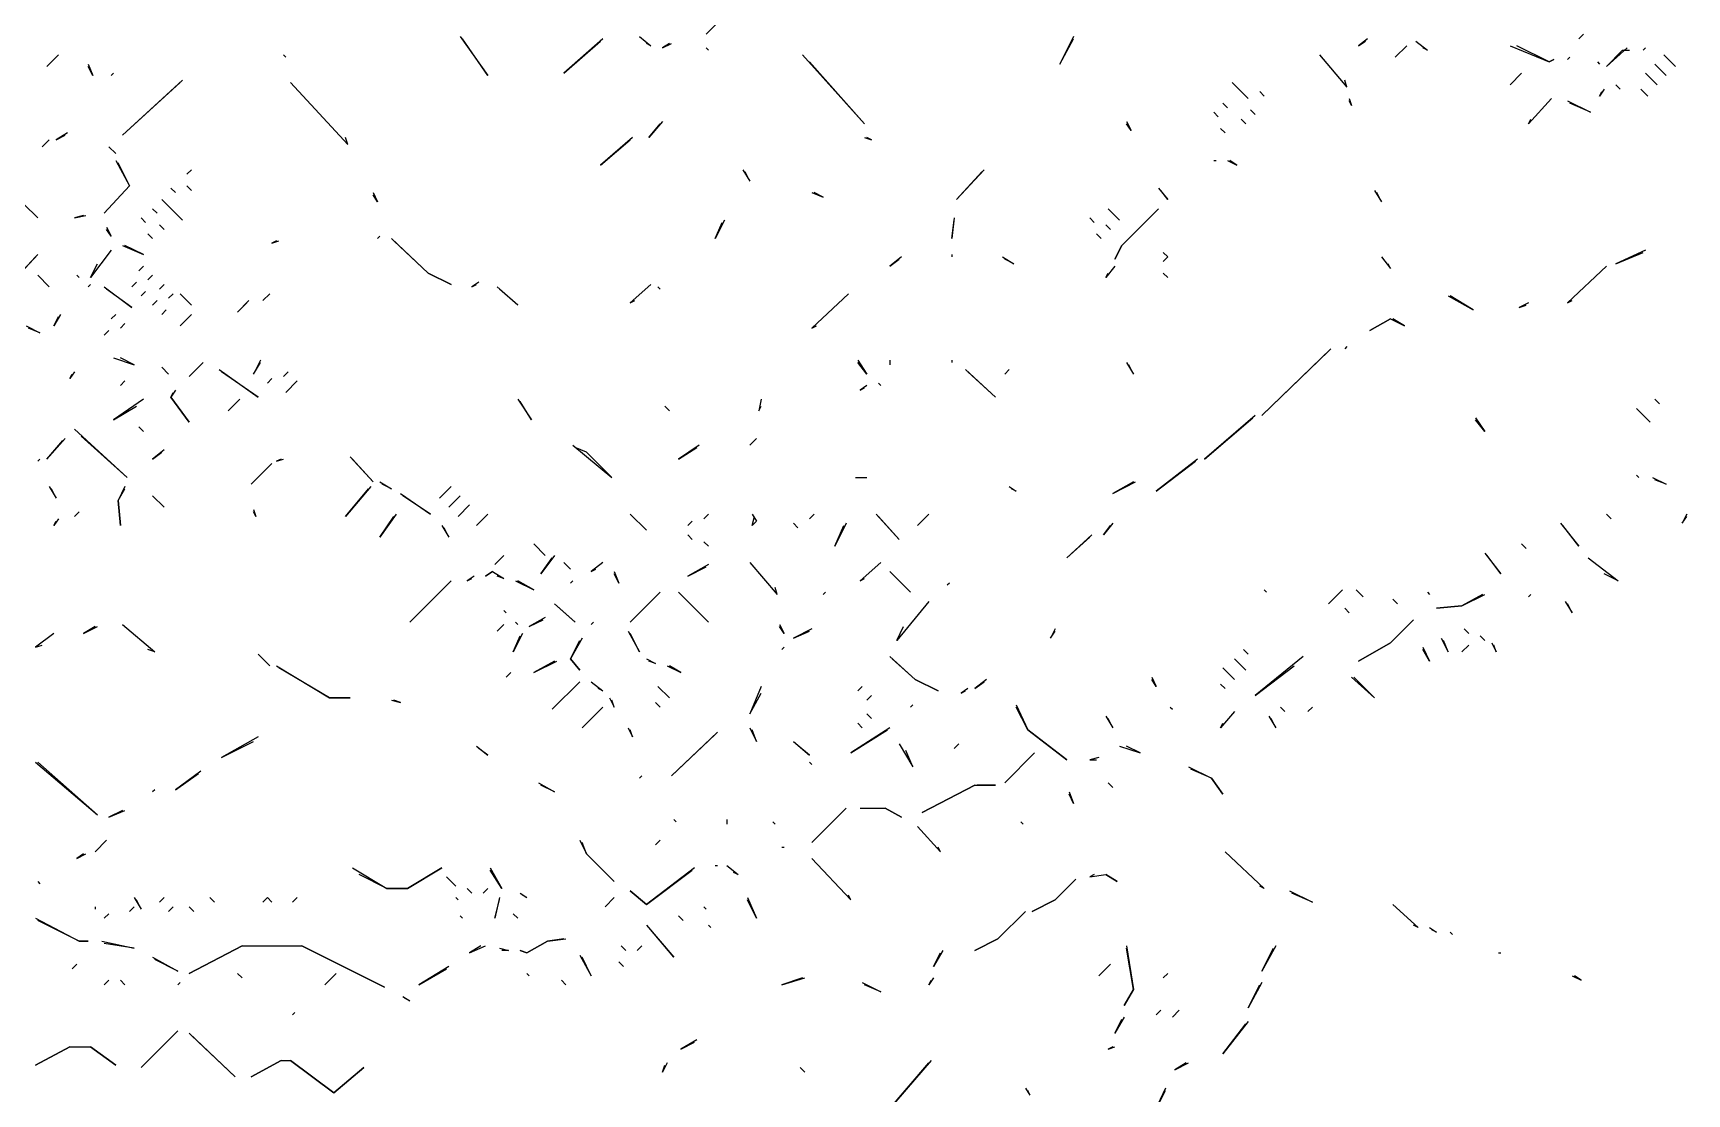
# Model space of a CAD drawing. Extents: x 1 to 2775, y -31 to 2075.
# Drawn here: x 1805.5 to 1925.5, y 296.6 to 373.6 of the extents above; entities that cross this region are included whole.
import ezdxf

# ---------------------------------------------------------------- set-up
doc = ezdxf.new("R2010")
doc.units = 0
doc.layers.add('LINEWORK', color=4, linetype='CONTINUOUS')

msp = doc.modelspace()

# ---------------------------------------------------------------- linework, layer by layer
at = {"layer": 'LINEWORK'}
for points in [[(1860.8333, 380), (1854.3333, 373.5)], [(1836.5, 373.3333), (1838.5, 370.5), (1836.6667, 373.1667)], [(1849.5, 373.3333), (1850.3333, 372.6667), (1850, 372.8333)], [(1881, 373.3333), (1880, 371.3333), (1881, 373.1667)], [(1918, 373.5), (1917.6667, 373.1667)], [(1807.3333, 372), (1806.5, 371.1667)], [(1823.6667, 372), (1823.8333, 371.8333)], [(1846.8333, 373.1667), (1844, 370.6667), (1846.6667, 373)], [(1851.6667, 372.8333), (1851.1667, 372.5), (1851.8333, 372.8333)], [(1854.3333, 372.5), (1854.5, 372.3333)], [(1861.3333, 372), (1865.8333, 367), (1861.8333, 371.5)], [(1898.8333, 372), (1900.8333, 369.6667), (1900.6667, 370.1667)], [(1902.3333, 373.1667), (1901.6667, 372.6667), (1902.1667, 373)], [(1905.1667, 372.6667), (1904.3333, 371.8333)], [(1905.8333, 373), (1906.6667, 372.3333), (1906.3333, 372.5)], [(1912.6667, 372.6667), (1915.5, 371.5), (1915.8333, 371.6667), (1915.5, 371.5), (1913.1667, 372.6667)], [(1921.1667, 372.5), (1919.6667, 371.1667), (1920.8333, 372.3333), (1921.3333, 372.3333)], [(1922.5, 372.5), (1922.3333, 372.3333)], [(1923.8333, 372), (1924.6667, 371.1667)], [(1809.5, 371.3333), (1809.8333, 370.5), (1809.5, 371.1667)], [(1917, 371.8333), (1916.8333, 371.6667)], [(1919, 371.5), (1919.1667, 371.3333)], [(1923.1667, 371.3333), (1924, 370.5)], [(1811.3333, 370.6667), (1811.1667, 370.5)], [(1816.3333, 370.1667), (1812, 366.1667), (1816.1667, 370)], [(1824.1667, 370), (1828.3333, 365.5), (1828.1667, 366)], [(1892.5, 370), (1893.6667, 368.8333)], [(1913.5, 370.6667), (1912.6667, 369.8333)], [(1920.3333, 369.8333), (1920.6667, 369.5)], [(1922.5, 370.6667), (1923.3333, 369.8333)], [(1891.8333, 368.5), (1892.1667, 368.1667)], [(1894.5, 369.3333), (1894.8333, 369)], [(1901, 368.8333), (1901.1667, 368.3333), (1901, 368.6667)], [(1915.6667, 368.8333), (1914, 367), (1914.1667, 367.3333)], [(1916.8333, 368.6667), (1918.5, 367.8333), (1917, 368.5)], [(1919.5, 369.5), (1919.1667, 369), (1919.3333, 369.3333)], [(1922.1667, 369.5), (1922.6667, 369)], [(1891.1667, 367.8333), (1891.5, 367.5)], [(1893.1667, 367.3333), (1893.5, 367)], [(1893.8333, 368), (1894.1667, 367.6667)], [(1808, 366.3333), (1807.1667, 365.8333), (1807.8333, 366.1667)], [(1849, 366), (1846.6667, 364), (1848.8333, 365.8333)], [(1851.1667, 367.1667), (1850.1667, 366), (1851, 367)], [(1865.8333, 366), (1866.3333, 365.8333), (1866, 366)], [(1884.8333, 367.1667), (1885.1667, 366.5), (1884.8333, 367)], [(1891.6667, 366.6667), (1892, 366.3333)], [(1806.6667, 365.8333), (1806.1667, 365.3333)], [(1811, 365.3333), (1811.5, 364.8333)], [(1811.5, 364.3333), (1812.5, 362.5), (1810.6667, 360.5), (1812.5, 362.5), (1811.6667, 364.1667)], [(1817, 363.6667), (1816.6667, 363.3333)], [(1857, 363.6667), (1857.5, 362.8333), (1857.1667, 363.5)], [(1874.5, 363.6667), (1872.5, 361.5), (1874.3333, 363.5)], [(1891.1667, 364.3333), (1891.3333, 364.3333)], [(1892.1667, 364.3333), (1892.8333, 364), (1892.3333, 364.3333)], [(1816.6667, 362.5), (1817, 362.1667)], [(1814.8333, 361.5), (1816.3333, 360)], [(1815.5, 362.3333), (1815.8333, 362)], [(1830.1667, 362), (1830.5, 361.3333), (1830.1667, 361.8333)], [(1862, 362), (1862.8333, 361.6667), (1862.1667, 362)], [(1887.1667, 362.3333), (1887.8333, 361.5), (1887.3333, 362.1667)], [(1902.8333, 362.1667), (1903.3333, 361.3333), (1903, 362)], [(1804.8333, 361.1667), (1805.8333, 360.1667)], [(1809.1667, 360.3333), (1808.5, 360.1667), (1809.3333, 360.3333)], [(1813.3333, 360.1667), (1813.6667, 359.8333)], [(1814.1667, 360.8333), (1814.5, 360.5)], [(1855.6667, 360), (1855, 358.6667), (1855.5, 359.8333)], [(1872.3333, 360.1667), (1872.1667, 358.6667), (1872.3333, 360)], [(1882.1667, 360.1667), (1882.5, 359.8333)], [(1883.5, 360.8333), (1884.3333, 360)], [(1887.1667, 360.8333), (1884.5, 358.1667), (1884, 357.1667), (1884.5, 358.1667)], [(1810.8333, 359.5), (1811.1667, 358.8333), (1810.8333, 359.3333)], [(1813.8333, 359), (1814.1667, 358.6667)], [(1814.6667, 359.6667), (1815, 359.3333)], [(1830.6667, 358.8333), (1830.5, 358.6667)], [(1882.6667, 359), (1883, 358.6667)], [(1883.3333, 359.6667), (1883.6667, 359.3333)], [(1811.1667, 357.8333), (1809.6667, 355.8333), (1810.1667, 356.8333)], [(1812, 358.1667), (1813.5, 357.5), (1812.1667, 358.1667)], [(1823.1667, 358.5), (1822.8333, 358.3333), (1823.3333, 358.5)], [(1831.5, 358.6667), (1834.1667, 356.1667), (1835.8333, 355.3333), (1834.1667, 356.1667), (1831.6667, 358.5)], [(1887.5, 357.6667), (1887.8333, 357.3333), (1887.5, 357), (1887.8333, 357.3333)], [(1922.5, 357.8333), (1920.3333, 356.8333), (1922.3333, 357.6667)], [(1805.8333, 357.5), (1803.6667, 355.1667), (1805.6667, 357.3333)], [(1813.5, 356.6667), (1813.1667, 356.3333)], [(1868.5, 357.3333), (1867.6667, 356.6667), (1868.3333, 357.1667)], [(1872.1667, 357.5), (1872.1667, 357.3333)], [(1875.8333, 357.3333), (1876.6667, 356.8333), (1876, 357.1667)], [(1884, 356.6667), (1883.3333, 355.8333), (1883.5, 356.1667)], [(1903.3333, 357.3333), (1904, 356.5), (1903.8333, 356.8333)], [(1919.6667, 356.6667), (1916.8333, 354), (1917.1667, 354.1667)], [(1805.8333, 356), (1806.6667, 355.1667)], [(1808.6667, 356), (1808.8333, 355.8333)], [(1809.6667, 355.3333), (1809.5, 355.1667)], [(1813, 355.5), (1812.6667, 355.1667)], [(1814.1667, 356), (1813.8333, 355.6667)], [(1815, 355.3333), (1814.6667, 355)], [(1837.8333, 355.5), (1837.3333, 355.1667), (1837.6667, 355.3333)], [(1850.3333, 355.3333), (1848.8333, 354), (1849.1667, 354.1667)], [(1887.5, 356.1667), (1887.8333, 355.8333)], [(1810.6667, 355.1667), (1812.6667, 353.6667), (1810.8333, 355)], [(1813.6667, 354.8333), (1813.3333, 354.5)], [(1814.5, 354.1667), (1814.1667, 353.8333)], [(1815.6667, 354.6667), (1815.3333, 354.3333)], [(1816.1667, 354.6667), (1817, 353.8333)], [(1821.1667, 354.1667), (1820.3333, 353.3333), (1821, 354)], [(1822.6667, 354.6667), (1822.1667, 354.1667)], [(1839.1667, 355.1667), (1840.6667, 353.8333), (1839.3333, 355)], [(1850.8333, 355.1667), (1851, 355)], [(1864.6667, 354.6667), (1862, 352.1667), (1862.3333, 352.3333)], [(1908.1667, 354.5), (1910, 353.5), (1908.3333, 354.5)], [(1914, 354), (1913.3333, 353.6667), (1913.8333, 353.8333)], [(1807.5, 353.1667), (1807, 352.3333), (1807.3333, 353)], [(1811.5, 353.1667), (1811.1667, 352.8333)], [(1815.1667, 353.5), (1814.8333, 353.1667)], [(1817, 353.1667), (1816.1667, 352.3333)], [(1904, 352.8333), (1902.5, 352), (1904, 352.8333), (1905, 352.3333), (1904.1667, 352.8333)], [(1805, 352.3333), (1806, 351.8333), (1805.1667, 352.1667)], [(1811, 352), (1810.6667, 351.6667)], [(1812.1667, 352.5), (1811.8333, 352.1667)], [(1899.6667, 350.6667), (1894.6667, 345.8333), (1899.5, 350.5)], [(1900.8333, 350.8333), (1900.6667, 350.6667)], [(1811.3333, 350), (1812.8333, 349.5), (1811.8333, 350)], [(1814.8333, 349.3333), (1815.3333, 348.8333)], [(1817.8333, 349.6667), (1816.8333, 348.6667), (1817.6667, 349.5)], [(1822, 349.8333), (1821.5, 348.8333), (1822, 349.6667)], [(1865.3333, 349.8333), (1866, 348.8333), (1865.3333, 349.6667)], [(1867.6667, 349.8333), (1867.6667, 349.5)], [(1872.1667, 349.8333), (1872.1667, 349.6667)], [(1884.8333, 349.6667), (1885.3333, 348.8333), (1885, 349.5)], [(1808.5, 349), (1808.1667, 348.5), (1808.3333, 348.8333)], [(1812.1667, 348.3333), (1811.8333, 348)], [(1819, 349.1667), (1821.8333, 347.1667), (1819.1667, 349)], [(1822.8333, 348.5), (1822.5, 348.1667)], [(1824, 349), (1823.6667, 348.6667)], [(1824.6667, 348.3333), (1823.8333, 347.5)], [(1866, 348), (1865.5, 347.6667), (1865.8333, 347.8333)], [(1866.8333, 348.1667), (1867, 348)], [(1873.1667, 349.1667), (1875.3333, 347.1667), (1873.3333, 349)], [(1876.3333, 349.1667), (1876, 348.8333)], [(1813.5, 347), (1811.3333, 345.5), (1813, 346.5)], [(1815.8333, 347.6667), (1815.5, 347.1667), (1816.8333, 345.3333), (1815.5, 347.1667), (1815.6667, 347.5)], [(1820.5, 347), (1819.6667, 346.1667)], [(1840.6667, 347), (1841.6667, 345.5), (1840.8333, 346.8333)], [(1858.3333, 347), (1858.1667, 346.1667), (1858.3333, 346.5)], [(1923.1667, 347), (1923.5, 346.6667)], [(1851.3333, 346.5), (1851.6667, 346.1667)], [(1894.1667, 345.8333), (1890.5, 342.6667), (1894, 345.6667)], [(1910.1667, 345.6667), (1910.8333, 344.6667), (1910.1667, 345.5)], [(1921.8333, 346.3333), (1922.8333, 345.3333)], [(1808.5, 344.8333), (1812.3333, 341.3333), (1809, 344.3333)], [(1813.1667, 345), (1813.5, 344.6667)], [(1807.8333, 344.1667), (1806.5, 342.6667), (1807.6667, 344)], [(1815, 343.3333), (1814.1667, 342.6667), (1814.8333, 343.1667)], [(1844.6667, 343.6667), (1847.5, 341.3333), (1845.6667, 343.1667), (1844.8333, 343.5)], [(1853.8333, 343.6667), (1852.3333, 342.6667), (1853.6667, 343.5)], [(1858, 344.1667), (1857.5, 343.6667)], [(1806, 342.6667), (1805.8333, 342.5)], [(1822.8333, 342.3333), (1821.3333, 340.8333)], [(1823.5, 342.6667), (1823.1667, 342.5), (1823.6667, 342.6667)], [(1828.5, 342.8333), (1830.1667, 341), (1828.6667, 342.6667)], [(1890, 342.6667), (1887, 340.3333), (1889.8333, 342.5)], [(1830.6667, 341), (1831.5, 340.5), (1830.8333, 340.8333)], [(1865.1667, 341.3333), (1866, 341.3333)], [(1885.3333, 341), (1883.8333, 340.1667), (1885.5, 341)], [(1921.8333, 341.5), (1922, 341.3333)], [(1923, 341.3333), (1924, 340.8333), (1923.1667, 341.1667)], [(1806.6667, 340.6667), (1807.1667, 339.8333), (1806.8333, 340.5)], [(1812.1667, 340.6667), (1811.6667, 339.6667), (1811.8333, 337.8333), (1811.6667, 339.6667), (1812.1667, 340.5)], [(1814.1667, 340), (1815, 339.1667)], [(1830, 340.6667), (1828.1667, 338.5), (1829.8333, 340.5)], [(1832.1667, 340.1667), (1834.3333, 338.6667), (1832.3333, 340)], [(1835.8333, 340.6667), (1835, 339.8333)], [(1836.5, 340), (1835.6667, 339.1667)], [(1876.3333, 340.6667), (1876.8333, 340.3333), (1876.5, 340.5)], [(1808.8333, 338.8333), (1808.5, 338.5)], [(1821.5, 339), (1821.6667, 338.5), (1821.5, 338.8333)], [(1831.8333, 338.6667), (1830.6667, 337), (1831.6667, 338.5)], [(1837.1667, 339.3333), (1836.3333, 338.5)], [(1838.5, 338.6667), (1837.6667, 337.8333)], [(1848.8333, 338.6667), (1850, 337.5)], [(1854.5, 338.6667), (1854.1667, 338.3333)], [(1857.6667, 338.6667), (1858, 338.1667), (1857.6667, 337.8333), (1857.8333, 338.5)], [(1862.1667, 338.6667), (1861.8333, 338.3333)], [(1866.6667, 338.6667), (1868.3333, 336.8333), (1866.8333, 338.5)], [(1870.5, 338.6667), (1869.6667, 337.8333)], [(1919.6667, 338.6667), (1920, 338.3333)], [(1925.5, 338.6667), (1925.1667, 338), (1925.5, 338.5)], [(1807.3333, 338.3333), (1807, 337.8333), (1807.1667, 338.1667)], [(1835.1667, 337.8333), (1835.6667, 337), (1835.3333, 337.6667)], [(1853.3333, 338.1667), (1853, 337.8333)], [(1860.6667, 338), (1861, 337.6667)], [(1864.5, 338), (1863.6667, 336.3333), (1864.3333, 337.8333)], [(1883.8333, 338), (1883.1667, 337.1667), (1883.6667, 337.8333)], [(1916.3333, 338), (1917.6667, 336.3333), (1916.5, 337.8333)], [(1841.8333, 336.5), (1842.6667, 335.6667)], [(1853, 337.1667), (1853.3333, 336.8333)], [(1854.1667, 336.6667), (1854.5, 336.3333)], [(1882.3333, 337.1667), (1880.5, 335.5), (1882.1667, 337)], [(1913.5, 336.5), (1913.8333, 336.1667)], [(1839.6667, 335.6667), (1839, 335)], [(1843.3333, 335.6667), (1842.3333, 334.3333), (1843.1667, 335.5)], [(1844, 335.1667), (1844.5, 334.6667)], [(1846.8333, 335.1667), (1846, 334.5), (1846.3333, 334.6667)], [(1854.5, 335), (1853, 334.1667), (1854.3333, 334.8333)], [(1857.5, 335.1667), (1859.5, 332.8333), (1859.3333, 333.3333)], [(1867, 335.1667), (1865.5, 333.8333), (1865.8333, 334)], [(1910.8333, 335.8333), (1912, 334.3333), (1911, 335.6667)], [(1918.3333, 335.5), (1920.5, 333.8333), (1919.5, 334.3333)], [(1835.8333, 333.8333), (1832.8333, 330.8333)], [(1837.5, 334.1667), (1837, 333.8333), (1837.3333, 334)], [(1838.8333, 334.5), (1838.3333, 334.1667), (1838.8333, 334.5), (1839.6667, 334), (1839.1667, 334.1667)], [(1840.5, 333.8333), (1841.8333, 333.1667), (1840.6667, 333.8333)], [(1844.6667, 333.8333), (1844.5, 333.6667)], [(1847.6667, 334.5), (1848, 333.6667), (1847.6667, 334.3333)], [(1867.6667, 334.5), (1869.1667, 333)], [(1872, 333.6667), (1871.8333, 333.5)], [(1851, 333), (1848.8333, 330.8333)], [(1852.3333, 333), (1854.5, 330.8333)], [(1863, 333), (1862.8333, 332.8333)], [(1894.8333, 333.1667), (1895, 333)], [(1900.5, 333.1667), (1899.5, 332.1667)], [(1901.5, 333.1667), (1902, 332.6667)], [(1904.1667, 332.5), (1904.5, 332.1667)], [(1906.6667, 333), (1906.8333, 332.8333)], [(1910.6667, 332.8333), (1909.1667, 332), (1907.3333, 331.8333), (1909.1667, 332), (1910.8333, 332.8333)], [(1914.1667, 332.8333), (1914, 332.6667)], [(1839.6667, 331.6667), (1839.8333, 331.5)], [(1843.3333, 332.1667), (1844.8333, 330.8333), (1843.5, 332)], [(1870.5, 332.3333), (1868.1667, 329.5), (1868.6667, 330.5)], [(1900.6667, 331.8333), (1901, 331.5)], [(1916.6667, 332.3333), (1917.1667, 331.5), (1916.8333, 332.1667)], [(1807, 330), (1805.6667, 329), (1806.1667, 329.1667)], [(1810, 330.5), (1809.1667, 330), (1810.1667, 330.5)], [(1812, 330.6667), (1814.3333, 328.6667), (1813.8333, 328.8333)], [(1839.6667, 330.6667), (1839.1667, 330.1667)], [(1841, 330), (1840.3333, 328.6667), (1840.8333, 329.8333)], [(1840.5, 330.8333), (1840.6667, 330.6667)], [(1842.6667, 331.1667), (1841.5, 330.5), (1842.5, 331)], [(1846.1667, 330.8333), (1846, 330.6667)], [(1848.6667, 330.1667), (1849.5, 328.6667), (1848.8333, 330)], [(1859.6667, 330.6667), (1860, 330), (1859.6667, 330.5)], [(1862, 330.3333), (1860.6667, 329.6667), (1861.8333, 330.1667)], [(1879.6667, 330.3333), (1879.3333, 329.6667), (1879.6667, 330.1667)], [(1905.6667, 331), (1904, 329.3333), (1901.6667, 328), (1904, 329.3333)], [(1909.3333, 330.3333), (1909.6667, 330)], [(1845.3333, 329.6667), (1844.5, 328.1667), (1845.1667, 327.3333), (1844.5, 328.1667), (1845.1667, 329.5)], [(1860, 329), (1859.8333, 328.8333)], [(1893.3333, 328.8333), (1893.6667, 328.5)], [(1906.3333, 329), (1906.8333, 328), (1906.3333, 328.8333)], [(1907.6667, 329.6667), (1908.1667, 328.6667), (1907.8333, 329.5)], [(1909.6667, 329.1667), (1909.1667, 328.6667)], [(1910.5, 329.8333), (1910.8333, 329.5)], [(1911.3333, 329.3333), (1911.6667, 328.6667), (1911.5, 329.1667)], [(1821.8333, 328.5), (1822.6667, 327.6667)], [(1823.1667, 327.6667), (1827, 325.3333), (1828.5, 325.3333), (1827, 325.3333), (1823.3333, 327.5)], [(1843.3333, 328), (1841.8333, 327.1667), (1843.5, 328)], [(1850, 328.1667), (1850.6667, 327.8333), (1850.1667, 328)], [(1851.5, 327.6667), (1852.5, 327.1667), (1851.6667, 327.6667)], [(1867.6667, 328.3333), (1869.5, 326.6667), (1871.1667, 325.8333), (1869.5, 326.6667), (1867.8333, 328.1667)], [(1892.6667, 328.1667), (1893.5, 327.3333)], [(1897.6667, 328.3333), (1894.1667, 325.5), (1897, 327.6667)], [(1840.1667, 327.1667), (1839.8333, 326.8333)], [(1845.1667, 326.5), (1843.1667, 324.5)], [(1846, 326.5), (1846.8333, 325.8333), (1846.5, 326)], [(1874.6667, 326.6667), (1873.8333, 326), (1874.5, 326.5)], [(1886.6667, 326.8333), (1887, 326.1667), (1886.6667, 326.6667)], [(1891.8333, 327.5), (1892.6667, 326.6667)], [(1901.1667, 326.8333), (1902.8333, 325.3333), (1901.3333, 326.8333)], [(1847.3333, 325.3333), (1847.6667, 324.6667), (1847.5, 325.1667)], [(1850.8333, 326.1667), (1851.6667, 325.3333)], [(1858.3333, 326.1667), (1857.5, 324.1667), (1858.3333, 325.6667)], [(1865.6667, 326.1667), (1865.3333, 325.8333)], [(1866.3333, 325.5), (1866, 325.1667)], [(1873.3333, 326), (1872.8333, 325.6667), (1873.1667, 325.8333)], [(1891.6667, 326.3333), (1892, 326)], [(1831.5, 325.1667), (1832.1667, 325), (1831.6667, 325.1667)], [(1846.8333, 324.6667), (1845.3333, 323.1667)], [(1850.6667, 325), (1851, 324.6667)], [(1866, 324.1667), (1866.3333, 323.8333)], [(1869.3333, 324.8333), (1869.1667, 324.6667)], [(1876.8333, 324.8333), (1877.6667, 323), (1880.5, 320.8333), (1877.6667, 323), (1876.8333, 324.6667)], [(1883.3333, 324), (1883.8333, 323.1667), (1883.5, 323.8333)], [(1888, 324.6667), (1888.1667, 324.5)], [(1892.6667, 324.3333), (1891.6667, 323.1667), (1891.8333, 323.5)], [(1895.1667, 324), (1895.6667, 323.1667), (1895.3333, 323.8333)], [(1896, 324.6667), (1896.3333, 324.3333)], [(1898.3333, 324.6667), (1898, 324.3333)], [(1848.6667, 323.1667), (1849, 322.5), (1848.8333, 323)], [(1855.1667, 322.8333), (1851.8333, 319.6667), (1855, 322.6667)], [(1857.5, 323.1667), (1858, 322.1667), (1857.6667, 323)], [(1867.6667, 323.1667), (1864.8333, 321.3333), (1867.5, 323)], [(1865.3333, 323.5), (1865.6667, 323.1667)], [(1821.8333, 322.5), (1819.1667, 321), (1821.5, 322.1667)], [(1837.6667, 321.8333), (1838.5, 321.1667), (1837.8333, 321.6667)], [(1860.6667, 322.1667), (1861.8333, 321.1667), (1860.8333, 322)], [(1868.3333, 322), (1869.3333, 320.3333), (1868.8333, 321.5)], [(1872.6667, 322), (1872.3333, 321.6667)], [(1884.3333, 321.8333), (1885.8333, 321.3333), (1884.8333, 321.8333)], [(1805.6667, 320.6667), (1810.1667, 316.8333), (1805.8333, 320.6667)], [(1861.8333, 320.6667), (1862, 320.5)], [(1878.1667, 321.3333), (1876, 319.1667)], [(1882.8333, 321), (1882.1667, 320.8333), (1882.6667, 320.8333)], [(1817.6667, 320), (1815.8333, 318.6667), (1817.5, 319.8333)], [(1849.6667, 319.6667), (1849.5, 319.5)], [(1889.3333, 320.3333), (1891, 319.5), (1891.8333, 318.3333), (1891, 319.5), (1889.5, 320.1667)], [(1814.3333, 318.6667), (1814.1667, 318.5)], [(1842.1667, 319.1667), (1843.3333, 318.5), (1842.3333, 319)], [(1873.8333, 319), (1870, 317), (1873.8333, 319), (1875.3333, 319), (1874, 319)], [(1880.6667, 318.5), (1881, 317.6667), (1880.6667, 318.3333)], [(1883.5, 319.1667), (1883.8333, 318.8333)], [(1812, 317.1667), (1811, 316.6667), (1812.1667, 317.1667)], [(1864.5, 317.3333), (1862, 314.8333)], [(1865.5, 317.3333), (1867.3333, 317.3333), (1868.5, 316.6667), (1867.3333, 317.3333)], [(1852, 316.5), (1852.1667, 316.3333)], [(1855.8333, 316.5), (1855.8333, 316.1667)], [(1859.1667, 316.3333), (1859.3333, 316.1667)], [(1869.6667, 316), (1871.3333, 314.1667), (1871.1667, 314.5)], [(1877.1667, 316.3333), (1877.3333, 316.1667)], [(1810.8333, 315), (1810, 314.1667)], [(1845.1667, 315), (1845.6667, 314), (1847.6667, 312), (1845.6667, 314), (1845.3333, 314.8333)], [(1851, 315), (1850.6667, 314.6667)], [(1859.8333, 314.5), (1860, 314.5)], [(1809.1667, 314), (1808.6667, 313.6667), (1809.3333, 314)], [(1862, 313.6667), (1864.8333, 310.6667), (1864.6667, 311)], [(1892, 314.1667), (1894.8333, 311.5), (1894.5, 311.6667)], [(1805.8333, 312), (1806, 311.8333)], [(1828.6667, 313), (1831.1667, 311.5), (1832.6667, 311.5), (1835.1667, 313), (1832.6667, 311.5), (1831.1667, 311.5), (1829.1667, 312.5)], [(1835.5, 312.3333), (1836.1667, 311.6667)], [(1838.6667, 313), (1839.5, 311.5), (1838.6667, 312.8333)], [(1853.5, 313), (1850, 310.3333), (1848.8333, 311.3333), (1850, 310.3333), (1853.3333, 312.8333)], [(1855, 313.1667), (1855.1667, 313.1667)], [(1855.8333, 313.1667), (1856.6667, 312.5), (1856.3333, 312.6667)], [(1881.1667, 312.1667), (1879.6667, 310.6667), (1878, 309.8333), (1879.6667, 310.6667)], [(1882.5, 312.5), (1882.1667, 312.3333), (1883.3333, 312.5), (1884.1667, 312), (1883.3333, 312.5)], [(1812.8333, 310.8333), (1813.3333, 310), (1813, 310.6667)], [(1815, 310.8333), (1814.6667, 310.5)], [(1818.3333, 310.8333), (1818.6667, 310.5)], [(1822.5, 310.8333), (1822.1667, 310.5), (1822.5, 310.8333), (1822.8333, 310.5)], [(1824.6667, 310.8333), (1824.3333, 310.5)], [(1836.1667, 310.8333), (1836.3333, 310.6667)], [(1837, 311.5), (1837.3333, 311.1667)], [(1838.5, 311.5), (1838.1667, 311.1667)], [(1839.3333, 310.8333), (1839, 309.3333), (1839.3333, 310.6667)], [(1840.8333, 311.1667), (1841.3333, 310.8333), (1841, 311)], [(1847.6667, 310.8333), (1847, 310.1667)], [(1857.3333, 310.8333), (1858, 309.3333), (1857.3333, 310.6667)], [(1896.6667, 311.3333), (1898.3333, 310.5), (1896.8333, 311.1667)], [(1810, 310.1667), (1810, 310)], [(1811, 309.6667), (1810.6667, 309.3333)], [(1812.8333, 310.1667), (1812.5, 309.8333)], [(1815.6667, 310.1667), (1815.3333, 309.8333)], [(1816.8333, 310.1667), (1817.1667, 309.8333)], [(1840.3333, 309.6667), (1840.6667, 309.3333)], [(1854.1667, 310.1667), (1854.3333, 310)], [(1877.5, 309.8333), (1875.5, 307.8333), (1873.8333, 307), (1875.5, 307.8333)], [(1904.1667, 310.3333), (1906, 308.6667), (1905.6667, 308.8333)], [(1805.6667, 309.3333), (1808.8333, 307.6667), (1809.5, 307.6667), (1808.8333, 307.6667), (1805.8333, 309.1667)], [(1836.5, 309.5), (1836.6667, 309.3333)], [(1850, 308.8333), (1852, 306.5), (1850.1667, 308.6667)], [(1852.3333, 309.5), (1852.6667, 309.1667)], [(1854.5, 308.8333), (1854.6667, 308.6667)], [(1906.8333, 308.6667), (1907.3333, 308.3333), (1907, 308.5)], [(1810.5, 307.6667), (1812.8333, 307.1667), (1810.6667, 307.5)], [(1820.6667, 307.3333), (1816.8333, 305.3333), (1820.6667, 307.3333), (1825, 307.3333), (1831, 304.3333), (1825, 307.3333)], [(1838, 307.3333), (1837.1667, 306.8333), (1838.3333, 307.3333)], [(1844, 307.8333), (1842.8333, 307.6667), (1841.3333, 306.8333), (1840.8333, 307), (1841.3333, 306.8333), (1842.8333, 307.6667), (1844.1667, 307.8333)], [(1848.1667, 307.3333), (1848.5, 307)], [(1849.6667, 307.3333), (1849.3333, 307)], [(1884.8333, 307.3333), (1885.3333, 304.1667), (1884.6667, 303), (1885.3333, 304.1667), (1884.8333, 307.1667)], [(1895.6667, 307.3333), (1894.6667, 305.5), (1895.5, 307.1667)], [(1908.3333, 308.3333), (1908.5, 308.1667)], [(1808.6667, 306), (1808.3333, 305.6667)], [(1814.1667, 306.5), (1816, 305.5), (1814.3333, 306.3333)], [(1839.3333, 307.1667), (1840, 307), (1839.5, 307)], [(1845.1667, 306.6667), (1846, 305.1667), (1845.3333, 306.5)], [(1848, 306.1667), (1848.3333, 305.8333)], [(1871.5, 307), (1870.8333, 305.8333), (1871.3333, 306.8333)], [(1883.6667, 306), (1882.8333, 305.1667)], [(1911.8333, 306.8333), (1912, 306.8333)], [(1811, 304.8333), (1810.6667, 304.5)], [(1811.8333, 304.8333), (1812.1667, 304.5)], [(1820.3333, 305.3333), (1820.6667, 305)], [(1827.5, 305.3333), (1826.6667, 304.5)], [(1835.6667, 305.8333), (1833.5, 304.5), (1835.5, 305.6667)], [(1841.3333, 305.3333), (1841.5, 305.1667)], [(1843.8333, 304.8333), (1844.1667, 304.5)], [(1861.3333, 305), (1859.8333, 304.5), (1861.5, 305)], [(1870.8333, 305), (1870.5, 304.5), (1870.6667, 304.8333)], [(1887.8333, 305.3333), (1887.5, 305)], [(1917.1667, 305.1667), (1917.8333, 304.8333), (1917.3333, 305.1667)], [(1816.1667, 304.6667), (1816, 304.5)], [(1832.3333, 303.6667), (1832.8333, 303.3333), (1832.5, 303.5)], [(1865.6667, 304.6667), (1867, 304), (1865.8333, 304.5)], [(1894.6667, 304.6667), (1893.6667, 302.8333), (1894.5, 304.5)], [(1824.5, 302.5), (1824.3333, 302.3333)], [(1887.3333, 302.6667), (1887, 302.3333)], [(1888.6667, 302.6667), (1888.1667, 302.1667)], [(1884.6667, 302.1667), (1884, 301), (1884.5, 302)], [(1893.6667, 301.8333), (1891.8333, 299.5), (1893.5, 301.6667)], [(1808.1667, 300), (1805.6667, 298.6667), (1808.1667, 300), (1809.6667, 300), (1811.5, 298.6667), (1809.6667, 300)], [(1816, 301.1667), (1813.3333, 298.5)], [(1816.8333, 301), (1820.1667, 297.8333), (1817, 300.8333)], [(1853.6667, 300.5), (1852.5, 299.8333), (1853.5, 300.3333)], [(1883.8333, 300), (1883.5, 299.8333), (1884, 300)], [(1823.5, 299), (1821.3333, 297.8333), (1823.5, 299), (1824.1667, 299), (1827.3333, 296.6667), (1829.5, 298.5), (1827.3333, 296.6667), (1824.1667, 299)], [(1851.5, 298.8333), (1851.1667, 298.1667), (1851.3333, 298.6667)], [(1870.6667, 299), (1867.5, 295.3333), (1870.5, 298.8333)], [(1889.1667, 298.8333), (1888.3333, 298.3333), (1889.3333, 298.8333)], [(1861.1667, 298.5), (1861.5, 298.1667)], [(1877.5, 297), (1877.8333, 296.5), (1877.6667, 296.8333)], [(1887.6667, 297), (1886.3333, 294.1667), (1887.6667, 296.8333)]]:
    msp.add_lwpolyline(points, dxfattribs=at)

doc.saveas('drawing.dxf')
